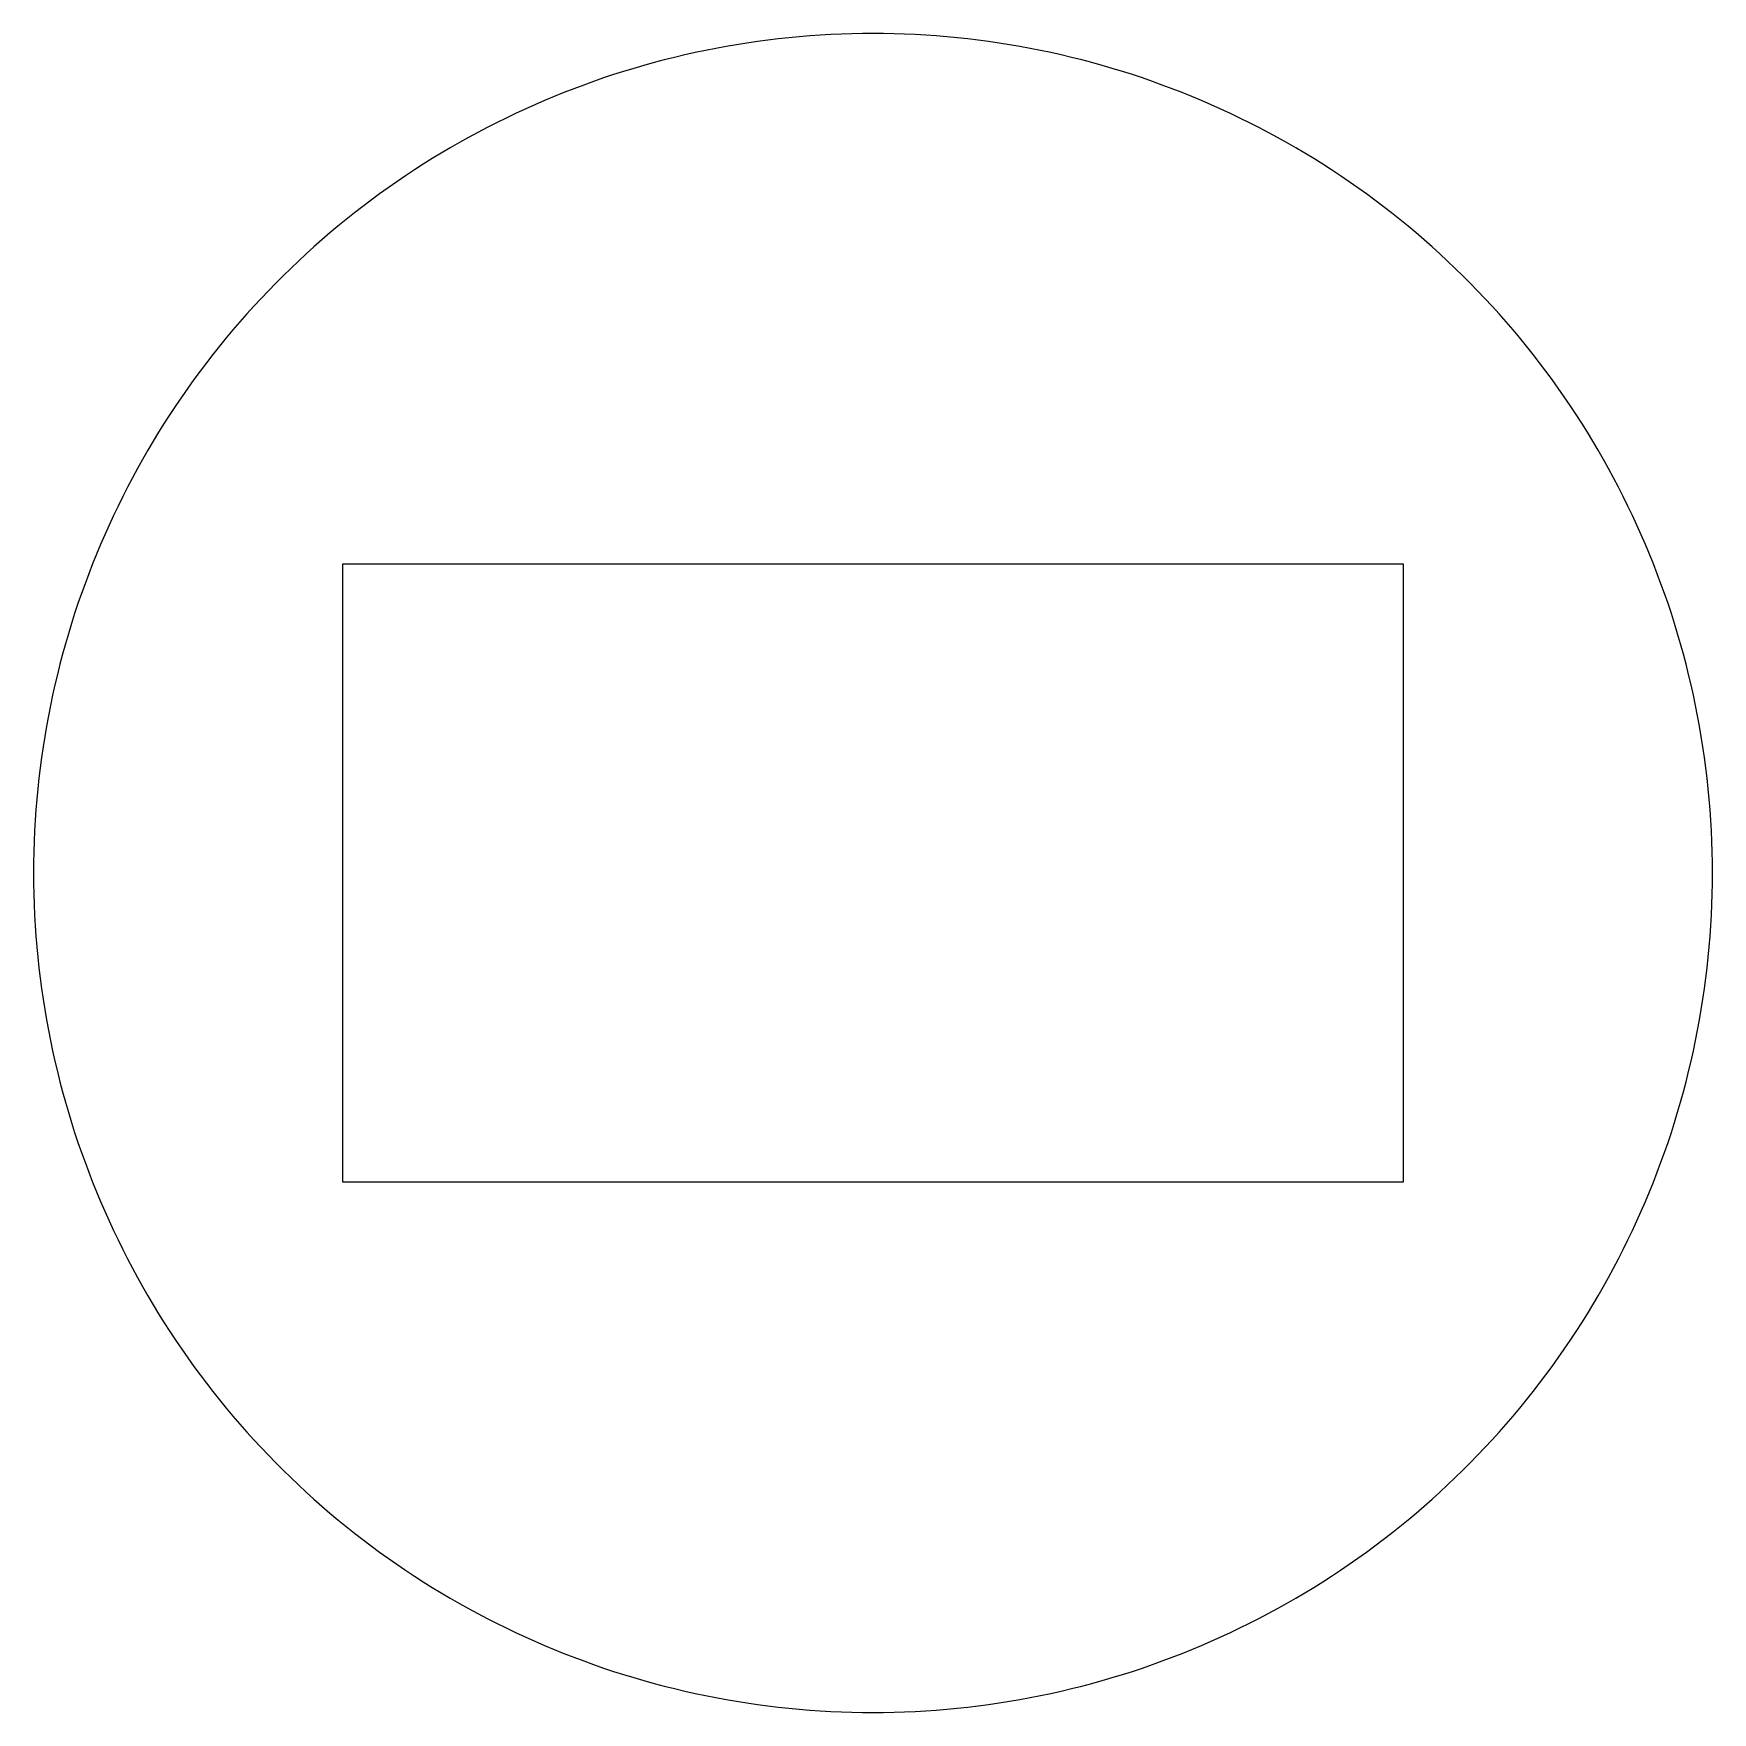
# Model space of a CAD drawing. Header units: metres. Extents: x -47.5 to 47.5, y -47.5 to 47.5.
import ezdxf

# ---------------------------------------------------------------- set-up
doc = ezdxf.new("R2010")
doc.units = ezdxf.units.M

msp = doc.modelspace()

# ---------------------------------------------------------------- linework, layer by layer
for p, q in [((0, 47.5), (-0.59688, 47.4962)), ((0.59688, 47.4962), (0, 47.5)), ((-8.9006, 46.6586), (-9.48622, 46.5431)), ((-8.31358, 46.7668), (-8.9006, 46.6586)), ((-7.72525, 46.8676), (-8.31358, 46.7668)), ((-7.13571, 46.961), (-7.72525, 46.8676)), ((-6.54503, 47.0469), (-7.13571, 46.961)), ((-5.95332, 47.1254), (-6.54503, 47.0469)), ((-5.36067, 47.1965), (-5.95332, 47.1254)), ((-4.76718, 47.2602), (-5.36067, 47.1965)), ((-4.17293, 47.3163), (-4.76718, 47.2602)), ((-3.57802, 47.365), (-4.17293, 47.3163)), ((-2.98254, 47.4063), (-3.57802, 47.365)), ((-2.3866, 47.44), (-2.98254, 47.4063)), ((-1.79028, 47.4662), (-2.3866, 47.44)), ((-1.19366, 47.485), (-1.79028, 47.4662)), ((-0.59688, 47.4962), (-1.19366, 47.485)), ((1.19366, 47.485), (0.59688, 47.4962)), ((1.79028, 47.4662), (1.19366, 47.485)), ((2.3866, 47.44), (1.79028, 47.4662)), ((2.98254, 47.4063), (2.3866, 47.44)), ((3.57802, 47.365), (2.98254, 47.4063)), ((4.17293, 47.3163), (3.57802, 47.365)), ((4.76718, 47.2602), (4.17293, 47.3163)), ((5.36067, 47.1965), (4.76718, 47.2602)), ((5.95332, 47.1254), (5.36067, 47.1965)), ((6.54503, 47.0469), (5.95332, 47.1254)), ((7.13571, 46.961), (6.54503, 47.0469)), ((7.72525, 46.8676), (7.13571, 46.961)), ((8.31358, 46.7668), (7.72525, 46.8676)), ((8.9006, 46.6586), (8.31358, 46.7668)), ((9.48622, 46.5431), (8.9006, 46.6586)), ((-12.9652, 45.6963), (-13.5384, 45.5298)), ((-12.39, 45.8556), (-12.9652, 45.6963)), ((-11.8128, 46.0077), (-12.39, 45.8556)), ((-11.2337, 46.1525), (-11.8128, 46.0077)), ((-10.6528, 46.29), (-11.2337, 46.1525)), ((-10.0703, 46.4202), (-10.6528, 46.29)), ((-9.48622, 46.5431), (-10.0703, 46.4202)), ((10.0703, 46.4202), (9.48622, 46.5431)), ((10.6528, 46.29), (10.0703, 46.4202)), ((11.2337, 46.1525), (10.6528, 46.29)), ((11.8128, 46.0077), (11.2337, 46.1525)), ((12.39, 45.8556), (11.8128, 46.0077)), ((12.9652, 45.6963), (12.39, 45.8556)), ((13.5384, 45.5298), (12.9652, 45.6963)), ((-15.8089, 44.792), (-16.3705, 44.5899)), ((-15.2448, 44.9872), (-15.8089, 44.792)), ((-14.6783, 45.1752), (-15.2448, 44.9872)), ((-14.1095, 45.3561), (-14.6783, 45.1752)), ((-13.5384, 45.5298), (-14.1095, 45.3561)), ((14.1095, 45.3561), (13.5384, 45.5298)), ((14.6783, 45.1752), (14.1095, 45.3561)), ((15.2448, 44.9872), (14.6783, 45.1752)), ((15.8089, 44.792), (15.2448, 44.9872)), ((16.3705, 44.5899), (15.8089, 44.792)), ((-18.5902, 43.711), (-19.138, 43.474)), ((-18.0395, 43.9412), (-18.5902, 43.711)), ((-17.4859, 44.1644), (-18.0395, 43.9412)), ((-16.9296, 44.3806), (-17.4859, 44.1644)), ((-16.3705, 44.5899), (-16.9296, 44.3806)), ((16.9296, 44.3806), (16.3705, 44.5899)), ((17.4859, 44.1644), (16.9296, 44.3806)), ((18.0395, 43.9412), (17.4859, 44.1644)), ((18.5902, 43.711), (18.0395, 43.9412)), ((19.138, 43.474), (18.5902, 43.711)), ((-20.2245, 42.9793), (-20.763, 42.7217)), ((-19.6828, 43.23), (-20.2245, 42.9793)), ((-19.138, 43.474), (-19.6828, 43.23)), ((19.6828, 43.23), (19.138, 43.474)), ((20.2245, 42.9793), (19.6828, 43.23)), ((20.763, 42.7217), (20.2245, 42.9793)), ((-22.3584, 41.9088), (-22.8833, 41.6246)), ((-21.83, 42.1865), (-22.3584, 41.9088)), ((-21.2982, 42.4575), (-21.83, 42.1865)), ((-20.763, 42.7217), (-21.2982, 42.4575)), ((21.2982, 42.4575), (20.763, 42.7217)), ((21.83, 42.1865), (21.2982, 42.4575)), ((22.3584, 41.9088), (21.83, 42.1865)), ((22.8833, 41.6246), (22.3584, 41.9088)), ((-23.9221, 41.0364), (-24.4359, 40.7325)), ((-23.4045, 41.3337), (-23.9221, 41.0364)), ((-22.8833, 41.6246), (-23.4045, 41.3337)), ((23.4045, 41.3337), (22.8833, 41.6246)), ((23.9221, 41.0364), (23.4045, 41.3337)), ((24.4359, 40.7325), (23.9221, 41.0364)), ((-25.4518, 40.1056), (-25.9537, 39.7826)), ((-24.9458, 40.4222), (-25.4518, 40.1056)), ((-24.4359, 40.7325), (-24.9458, 40.4222)), ((24.9458, 40.4222), (24.4359, 40.7325)), ((25.4518, 40.1056), (24.9458, 40.4222)), ((25.9537, 39.7826), (25.4518, 40.1056)), ((-26.9453, 39.1178), (-27.4347, 38.7761)), ((-26.4516, 39.4533), (-26.9453, 39.1178)), ((-25.9537, 39.7826), (-26.4516, 39.4533)), ((26.4516, 39.4533), (25.9537, 39.7826)), ((26.9453, 39.1178), (26.4516, 39.4533)), ((27.4347, 38.7761), (26.9453, 39.1178)), ((-28.4005, 38.0744), (-28.8767, 37.7145)), ((-27.9198, 38.4283), (-28.4005, 38.0744)), ((-27.4347, 38.7761), (-27.9198, 38.4283)), ((27.9198, 38.4283), (27.4347, 38.7761)), ((28.4005, 38.0744), (27.9198, 38.4283)), ((28.8767, 37.7145), (28.4005, 38.0744)), ((-29.3483, 37.3487), (-29.8153, 36.977)), ((-28.8767, 37.7145), (-29.3483, 37.3487)), ((29.3483, 37.3487), (28.8767, 37.7145)), ((29.8153, 36.977), (29.3483, 37.3487)), ((-30.7352, 36.216), (-31.1878, 35.8269)), ((-30.2776, 36.5994), (-30.7352, 36.216)), ((-29.8153, 36.977), (-30.2776, 36.5994)), ((30.2776, 36.5994), (29.8153, 36.977)), ((30.7352, 36.216), (30.2776, 36.5994)), ((31.1878, 35.8269), (30.7352, 36.216)), ((-31.6356, 35.4322), (-32.0783, 35.0319)), ((-31.1878, 35.8269), (-31.6356, 35.4322)), ((31.6356, 35.4322), (31.1878, 35.8269)), ((32.0783, 35.0319), (31.6356, 35.4322)), ((-32.9485, 34.2147), (-33.3759, 33.7979)), ((-32.516, 34.626), (-32.9485, 34.2147)), ((-32.0783, 35.0319), (-32.516, 34.626)), ((32.516, 34.626), (32.0783, 35.0319)), ((32.9485, 34.2147), (32.516, 34.626)), ((33.3759, 33.7979), (32.9485, 34.2147)), ((-33.7979, 33.3759), (-34.2147, 32.9485)), ((-33.3759, 33.7979), (-33.7979, 33.3759)), ((33.7979, 33.3759), (33.3759, 33.7979)), ((34.2147, 32.9485), (33.7979, 33.3759)), ((-34.626, 32.516), (-35.0319, 32.0783)), ((-34.2147, 32.9485), (-34.626, 32.516)), ((34.626, 32.516), (34.2147, 32.9485)), ((35.0319, 32.0783), (34.626, 32.516)), ((-35.4322, 31.6356), (-35.8269, 31.1878)), ((-35.0319, 32.0783), (-35.4322, 31.6356)), ((35.4322, 31.6356), (35.0319, 32.0783)), ((35.8269, 31.1878), (35.4322, 31.6356)), ((-36.216, 30.7352), (-36.5994, 30.2776)), ((-35.8269, 31.1878), (-36.216, 30.7352)), ((36.216, 30.7352), (35.8269, 31.1878)), ((36.5994, 30.2776), (36.216, 30.7352)), ((-36.977, 29.8153), (-37.3487, 29.3483)), ((-36.5994, 30.2776), (-36.977, 29.8153)), ((36.977, 29.8153), (36.5994, 30.2776)), ((37.3487, 29.3483), (36.977, 29.8153)), ((-37.7145, 28.8767), (-38.0744, 28.4005)), ((-37.3487, 29.3483), (-37.7145, 28.8767)), ((37.7145, 28.8767), (37.3487, 29.3483)), ((38.0744, 28.4005), (37.7145, 28.8767)), ((-38.4283, 27.9198), (-38.7761, 27.4347)), ((-38.0744, 28.4005), (-38.4283, 27.9198)), ((38.4283, 27.9198), (38.0744, 28.4005)), ((38.7761, 27.4347), (38.4283, 27.9198)), ((-39.1178, 26.9453), (-39.4533, 26.4516)), ((-38.7761, 27.4347), (-39.1178, 26.9453)), ((39.1178, 26.9453), (38.7761, 27.4347)), ((39.4533, 26.4516), (39.1178, 26.9453)), ((-39.7826, 25.9537), (-40.1056, 25.4518)), ((-39.4533, 26.4516), (-39.7826, 25.9537)), ((39.7826, 25.9537), (39.4533, 26.4516)), ((40.1056, 25.4518), (39.7826, 25.9537)), ((-40.4222, 24.9458), (-40.7325, 24.4359)), ((-40.1056, 25.4518), (-40.4222, 24.9458)), ((40.4222, 24.9458), (40.1056, 25.4518)), ((40.7325, 24.4359), (40.4222, 24.9458)), ((-41.0364, 23.9221), (-41.3337, 23.4045)), ((-40.7325, 24.4359), (-41.0364, 23.9221)), ((41.0364, 23.9221), (40.7325, 24.4359)), ((41.3337, 23.4045), (41.0364, 23.9221)), ((-41.6246, 22.8833), (-41.9088, 22.3584)), ((-41.3337, 23.4045), (-41.6246, 22.8833)), ((41.6246, 22.8833), (41.3337, 23.4045)), ((41.9088, 22.3584), (41.6246, 22.8833)), ((-41.9088, 22.3584), (-42.1865, 21.83)), ((42.1865, 21.83), (41.9088, 22.3584)), ((-42.4575, 21.2982), (-42.7217, 20.763)), ((-42.1865, 21.83), (-42.4575, 21.2982)), ((42.4575, 21.2982), (42.1865, 21.83)), ((42.7217, 20.763), (42.4575, 21.2982)), ((-42.9793, 20.2245), (-43.23, 19.6828)), ((-42.7217, 20.763), (-42.9793, 20.2245)), ((42.9793, 20.2245), (42.7217, 20.763)), ((43.23, 19.6828), (42.9793, 20.2245)), ((-43.474, 19.138), (-43.711, 18.5902)), ((-43.23, 19.6828), (-43.474, 19.138)), ((43.474, 19.138), (43.23, 19.6828)), ((43.711, 18.5902), (43.474, 19.138)), ((-43.711, 18.5902), (-43.9412, 18.0395)), ((43.9412, 18.0395), (43.711, 18.5902)), ((-44.1644, 17.4859), (-44.3806, 16.9296)), ((-43.9412, 18.0395), (-44.1644, 17.4859)), ((-30, -17.5), (-30, 17.5)), ((-30, 17.5), (30, 17.5)), ((30, 17.5), (30, -17.5)), ((44.1644, 17.4859), (43.9412, 18.0395)), ((44.3806, 16.9296), (44.1644, 17.4859)), ((-44.5899, 16.3705), (-44.792, 15.8089)), ((-44.3806, 16.9296), (-44.5899, 16.3705)), ((44.5899, 16.3705), (44.3806, 16.9296)), ((44.792, 15.8089), (44.5899, 16.3705)), ((-44.9872, 15.2448), (-45.1752, 14.6783)), ((-44.792, 15.8089), (-44.9872, 15.2448)), ((44.9872, 15.2448), (44.792, 15.8089)), ((45.1752, 14.6783), (44.9872, 15.2448)), ((-45.1752, 14.6783), (-45.3561, 14.1095)), ((45.3561, 14.1095), (45.1752, 14.6783)), ((-45.5298, 13.5384), (-45.6963, 12.9652)), ((-45.3561, 14.1095), (-45.5298, 13.5384)), ((45.5298, 13.5384), (45.3561, 14.1095)), ((45.6963, 12.9652), (45.5298, 13.5384)), ((-45.8556, 12.39), (-46.0077, 11.8128)), ((-45.6963, 12.9652), (-45.8556, 12.39)), ((45.8556, 12.39), (45.6963, 12.9652)), ((46.0077, 11.8128), (45.8556, 12.39)), ((-46.0077, 11.8128), (-46.1525, 11.2337)), ((46.1525, 11.2337), (46.0077, 11.8128)), ((-46.29, 10.6528), (-46.4202, 10.0703)), ((-46.1525, 11.2337), (-46.29, 10.6528)), ((46.29, 10.6528), (46.1525, 11.2337)), ((46.4202, 10.0703), (46.29, 10.6528)), ((-46.4202, 10.0703), (-46.5431, 9.48622)), ((46.5431, 9.48622), (46.4202, 10.0703)), ((-46.6586, 8.9006), (-46.7668, 8.31358)), ((-46.5431, 9.48622), (-46.6586, 8.9006)), ((46.6586, 8.9006), (46.5431, 9.48622)), ((46.7668, 8.31358), (46.6586, 8.9006)), ((-46.8676, 7.72525), (-46.961, 7.13571)), ((-46.7668, 8.31358), (-46.8676, 7.72525)), ((46.8676, 7.72525), (46.7668, 8.31358)), ((46.961, 7.13571), (46.8676, 7.72525)), ((-46.961, 7.13571), (-47.0469, 6.54503)), ((47.0469, 6.54503), (46.961, 7.13571)), ((-47.1254, 5.95332), (-47.1965, 5.36067)), ((-47.0469, 6.54503), (-47.1254, 5.95332)), ((47.1254, 5.95332), (47.0469, 6.54503)), ((47.1965, 5.36067), (47.1254, 5.95332)), ((-47.2602, 4.76718), (-47.3163, 4.17293)), ((-47.1965, 5.36067), (-47.2602, 4.76718)), ((47.2602, 4.76718), (47.1965, 5.36067)), ((47.3163, 4.17293), (47.2602, 4.76718)), ((-47.3163, 4.17293), (-47.365, 3.57802)), ((47.365, 3.57802), (47.3163, 4.17293)), ((-47.4063, 2.98254), (-47.44, 2.3866)), ((-47.365, 3.57802), (-47.4063, 2.98254)), ((47.4063, 2.98254), (47.365, 3.57802)), ((47.44, 2.3866), (47.4063, 2.98254)), ((-47.44, 2.3866), (-47.4662, 1.79028)), ((47.4662, 1.79028), (47.44, 2.3866)), ((-47.485, 1.19366), (-47.4962, 0.59688)), ((-47.4662, 1.79028), (-47.485, 1.19366)), ((47.485, 1.19366), (47.4662, 1.79028)), ((47.4962, 0.59688), (47.485, 1.19366)), ((-47.4962, 0.59688), (-47.5, 0)), ((-47.5, 0), (-47.4962, -0.59688)), ((47.5, 0), (47.4962, 0.59688)), ((47.4962, -0.59688), (47.5, 0)), ((-47.4962, -0.59688), (-47.485, -1.19366)), ((47.485, -1.19366), (47.4962, -0.59688)), ((-47.485, -1.19366), (-47.4662, -1.79028)), ((-47.4662, -1.79028), (-47.44, -2.3866)), ((47.44, -2.3866), (47.4662, -1.79028)), ((47.4662, -1.79028), (47.485, -1.19366)), ((-47.44, -2.3866), (-47.4063, -2.98254)), ((47.4063, -2.98254), (47.44, -2.3866)), ((-47.4063, -2.98254), (-47.365, -3.57802)), ((-47.365, -3.57802), (-47.3163, -4.17293)), ((47.3163, -4.17293), (47.365, -3.57802)), ((47.365, -3.57802), (47.4063, -2.98254)), ((-47.3163, -4.17293), (-47.2602, -4.76718)), ((47.2602, -4.76718), (47.3163, -4.17293)), ((-47.2602, -4.76718), (-47.1965, -5.36067)), ((-47.1965, -5.36067), (-47.1254, -5.95332)), ((47.1254, -5.95332), (47.1965, -5.36067)), ((47.1965, -5.36067), (47.2602, -4.76718)), ((-47.1254, -5.95332), (-47.0469, -6.54503)), ((-47.0469, -6.54503), (-46.961, -7.13571)), ((46.961, -7.13571), (47.0469, -6.54503)), ((47.0469, -6.54503), (47.1254, -5.95332)), ((-46.961, -7.13571), (-46.8676, -7.72525)), ((46.8676, -7.72525), (46.961, -7.13571)), ((-46.8676, -7.72525), (-46.7668, -8.31358)), ((-46.7668, -8.31358), (-46.6586, -8.9006)), ((46.6586, -8.9006), (46.7668, -8.31358)), ((46.7668, -8.31358), (46.8676, -7.72525)), ((-46.6586, -8.9006), (-46.5431, -9.48622)), ((-46.5431, -9.48622), (-46.4202, -10.0703)), ((46.4202, -10.0703), (46.5431, -9.48622)), ((46.5431, -9.48622), (46.6586, -8.9006)), ((-46.4202, -10.0703), (-46.29, -10.6528)), ((46.29, -10.6528), (46.4202, -10.0703)), ((-46.29, -10.6528), (-46.1525, -11.2337)), ((-46.1525, -11.2337), (-46.0077, -11.8128)), ((46.0077, -11.8128), (46.1525, -11.2337)), ((46.1525, -11.2337), (46.29, -10.6528)), ((-46.0077, -11.8128), (-45.8556, -12.39)), ((45.8556, -12.39), (46.0077, -11.8128)), ((-45.8556, -12.39), (-45.6963, -12.9652)), ((-45.6963, -12.9652), (-45.5298, -13.5384)), ((45.5298, -13.5384), (45.6963, -12.9652)), ((45.6963, -12.9652), (45.8556, -12.39)), ((-45.5298, -13.5384), (-45.3561, -14.1095)), ((-45.3561, -14.1095), (-45.1752, -14.6783)), ((45.1752, -14.6783), (45.3561, -14.1095)), ((45.3561, -14.1095), (45.5298, -13.5384)), ((-45.1752, -14.6783), (-44.9872, -15.2448)), ((44.9872, -15.2448), (45.1752, -14.6783)), ((-44.9872, -15.2448), (-44.792, -15.8089)), ((-44.792, -15.8089), (-44.5899, -16.3705)), ((44.5899, -16.3705), (44.792, -15.8089)), ((44.792, -15.8089), (44.9872, -15.2448)), ((-44.5899, -16.3705), (-44.3806, -16.9296)), ((-44.3806, -16.9296), (-44.1644, -17.4859)), ((44.1644, -17.4859), (44.3806, -16.9296)), ((44.3806, -16.9296), (44.5899, -16.3705)), ((-44.1644, -17.4859), (-43.9412, -18.0395)), ((-43.9412, -18.0395), (-43.711, -18.5902)), ((30, -17.5), (-30, -17.5)), ((43.711, -18.5902), (43.9412, -18.0395)), ((43.9412, -18.0395), (44.1644, -17.4859)), ((-43.711, -18.5902), (-43.474, -19.138)), ((43.474, -19.138), (43.711, -18.5902)), ((-43.474, -19.138), (-43.23, -19.6828)), ((-43.23, -19.6828), (-42.9793, -20.2245)), ((42.9793, -20.2245), (43.23, -19.6828)), ((43.23, -19.6828), (43.474, -19.138)), ((-42.9793, -20.2245), (-42.7217, -20.763)), ((-42.7217, -20.763), (-42.4575, -21.2982)), ((42.4575, -21.2982), (42.7217, -20.763)), ((42.7217, -20.763), (42.9793, -20.2245)), ((-42.4575, -21.2982), (-42.1865, -21.83)), ((-42.1865, -21.83), (-41.9088, -22.3584)), ((41.9088, -22.3584), (42.1865, -21.83)), ((42.1865, -21.83), (42.4575, -21.2982)), ((-41.9088, -22.3584), (-41.6246, -22.8833)), ((41.6246, -22.8833), (41.9088, -22.3584)), ((-41.6246, -22.8833), (-41.3337, -23.4045)), ((-41.3337, -23.4045), (-41.0364, -23.9221)), ((41.0364, -23.9221), (41.3337, -23.4045)), ((41.3337, -23.4045), (41.6246, -22.8833)), ((-41.0364, -23.9221), (-40.7325, -24.4359)), ((-40.7325, -24.4359), (-40.4222, -24.9458)), ((40.4222, -24.9458), (40.7325, -24.4359)), ((40.7325, -24.4359), (41.0364, -23.9221)), ((-40.4222, -24.9458), (-40.1056, -25.4518)), ((-40.1056, -25.4518), (-39.7826, -25.9537)), ((39.7826, -25.9537), (40.1056, -25.4518)), ((40.1056, -25.4518), (40.4222, -24.9458)), ((-39.7826, -25.9537), (-39.4533, -26.4516)), ((-39.4533, -26.4516), (-39.1178, -26.9453)), ((39.1178, -26.9453), (39.4533, -26.4516)), ((39.4533, -26.4516), (39.7826, -25.9537)), ((-39.1178, -26.9453), (-38.7761, -27.4347)), ((-38.7761, -27.4347), (-38.4283, -27.9198)), ((38.4283, -27.9198), (38.7761, -27.4347)), ((38.7761, -27.4347), (39.1178, -26.9453)), ((-38.4283, -27.9198), (-38.0744, -28.4005)), ((-38.0744, -28.4005), (-37.7145, -28.8767)), ((37.7145, -28.8767), (38.0744, -28.4005)), ((38.0744, -28.4005), (38.4283, -27.9198)), ((-37.7145, -28.8767), (-37.3487, -29.3483)), ((-37.3487, -29.3483), (-36.977, -29.8153)), ((36.977, -29.8153), (37.3487, -29.3483)), ((37.3487, -29.3483), (37.7145, -28.8767)), ((-36.977, -29.8153), (-36.5994, -30.2776)), ((-36.5994, -30.2776), (-36.216, -30.7352)), ((36.216, -30.7352), (36.5994, -30.2776)), ((36.5994, -30.2776), (36.977, -29.8153)), ((-36.216, -30.7352), (-35.8269, -31.1878)), ((-35.8269, -31.1878), (-35.4322, -31.6356)), ((35.4322, -31.6356), (35.8269, -31.1878)), ((35.8269, -31.1878), (36.216, -30.7352)), ((-35.4322, -31.6356), (-35.0319, -32.0783)), ((-35.0319, -32.0783), (-34.626, -32.516)), ((34.626, -32.516), (35.0319, -32.0783)), ((35.0319, -32.0783), (35.4322, -31.6356)), ((-34.626, -32.516), (-34.2147, -32.9485)), ((-34.2147, -32.9485), (-33.7979, -33.3759)), ((33.7979, -33.3759), (34.2147, -32.9485)), ((34.2147, -32.9485), (34.626, -32.516)), ((-33.7979, -33.3759), (-33.3759, -33.7979)), ((-33.3759, -33.7979), (-32.9485, -34.2147)), ((32.9485, -34.2147), (33.3759, -33.7979)), ((33.3759, -33.7979), (33.7979, -33.3759)), ((-32.9485, -34.2147), (-32.516, -34.626)), ((-32.516, -34.626), (-32.0783, -35.0319)), ((-32.0783, -35.0319), (-31.6356, -35.4322)), ((31.6356, -35.4322), (32.0783, -35.0319)), ((32.0783, -35.0319), (32.516, -34.626)), ((32.516, -34.626), (32.9485, -34.2147)), ((-31.6356, -35.4322), (-31.1878, -35.8269)), ((-31.1878, -35.8269), (-30.7352, -36.216)), ((30.7352, -36.216), (31.1878, -35.8269)), ((31.1878, -35.8269), (31.6356, -35.4322)), ((-30.7352, -36.216), (-30.2776, -36.5994)), ((-30.2776, -36.5994), (-29.8153, -36.977)), ((-29.8153, -36.977), (-29.3483, -37.3487)), ((29.3483, -37.3487), (29.8153, -36.977)), ((29.8153, -36.977), (30.2776, -36.5994)), ((30.2776, -36.5994), (30.7352, -36.216)), ((-29.3483, -37.3487), (-28.8767, -37.7145)), ((-28.8767, -37.7145), (-28.4005, -38.0744)), ((28.4005, -38.0744), (28.8767, -37.7145)), ((28.8767, -37.7145), (29.3483, -37.3487)), ((-28.4005, -38.0744), (-27.9198, -38.4283)), ((-27.9198, -38.4283), (-27.4347, -38.7761)), ((-27.4347, -38.7761), (-26.9453, -39.1178)), ((26.9453, -39.1178), (27.4347, -38.7761)), ((27.4347, -38.7761), (27.9198, -38.4283)), ((27.9198, -38.4283), (28.4005, -38.0744)), ((-26.9453, -39.1178), (-26.4516, -39.4533)), ((-26.4516, -39.4533), (-25.9537, -39.7826)), ((-25.9537, -39.7826), (-25.4518, -40.1056)), ((25.4518, -40.1056), (25.9537, -39.7826)), ((25.9537, -39.7826), (26.4516, -39.4533)), ((26.4516, -39.4533), (26.9453, -39.1178)), ((-25.4518, -40.1056), (-24.9458, -40.4222)), ((-24.9458, -40.4222), (-24.4359, -40.7325)), ((-24.4359, -40.7325), (-23.9221, -41.0364)), ((23.9221, -41.0364), (24.4359, -40.7325)), ((24.4359, -40.7325), (24.9458, -40.4222)), ((24.9458, -40.4222), (25.4518, -40.1056)), ((-23.9221, -41.0364), (-23.4045, -41.3337)), ((-23.4045, -41.3337), (-22.8833, -41.6246)), ((-22.8833, -41.6246), (-22.3584, -41.9088)), ((22.3584, -41.9088), (22.8833, -41.6246)), ((22.8833, -41.6246), (23.4045, -41.3337)), ((23.4045, -41.3337), (23.9221, -41.0364)), ((-22.3584, -41.9088), (-21.83, -42.1865)), ((-21.83, -42.1865), (-21.2982, -42.4575)), ((-21.2982, -42.4575), (-20.763, -42.7217)), ((-20.763, -42.7217), (-20.2245, -42.9793)), ((20.2245, -42.9793), (20.763, -42.7217)), ((20.763, -42.7217), (21.2982, -42.4575)), ((21.2982, -42.4575), (21.83, -42.1865)), ((21.83, -42.1865), (22.3584, -41.9088)), ((-20.2245, -42.9793), (-19.6828, -43.23)), ((-19.6828, -43.23), (-19.138, -43.474)), ((-19.138, -43.474), (-18.5902, -43.711)), ((18.5902, -43.711), (19.138, -43.474)), ((19.138, -43.474), (19.6828, -43.23)), ((19.6828, -43.23), (20.2245, -42.9793)), ((-18.5902, -43.711), (-18.0395, -43.9412)), ((-18.0395, -43.9412), (-17.4859, -44.1644)), ((-17.4859, -44.1644), (-16.9296, -44.3806)), ((-16.9296, -44.3806), (-16.3705, -44.5899)), ((-16.3705, -44.5899), (-15.8089, -44.792)), ((15.8089, -44.792), (16.3705, -44.5899)), ((16.3705, -44.5899), (16.9296, -44.3806)), ((16.9296, -44.3806), (17.4859, -44.1644)), ((17.4859, -44.1644), (18.0395, -43.9412)), ((18.0395, -43.9412), (18.5902, -43.711)), ((-15.8089, -44.792), (-15.2448, -44.9872)), ((-15.2448, -44.9872), (-14.6783, -45.1752)), ((-14.6783, -45.1752), (-14.1095, -45.3561)), ((-14.1095, -45.3561), (-13.5384, -45.5298)), ((-13.5384, -45.5298), (-12.9652, -45.6963)), ((12.9652, -45.6963), (13.5384, -45.5298)), ((13.5384, -45.5298), (14.1095, -45.3561)), ((14.1095, -45.3561), (14.6783, -45.1752)), ((14.6783, -45.1752), (15.2448, -44.9872)), ((15.2448, -44.9872), (15.8089, -44.792)), ((-12.9652, -45.6963), (-12.39, -45.8556)), ((-12.39, -45.8556), (-11.8128, -46.0077)), ((-11.8128, -46.0077), (-11.2337, -46.1525)), ((-11.2337, -46.1525), (-10.6528, -46.29)), ((-10.6528, -46.29), (-10.0703, -46.4202)), ((-10.0703, -46.4202), (-9.48622, -46.5431)), ((-9.48622, -46.5431), (-8.9006, -46.6586)), ((8.9006, -46.6586), (9.48622, -46.5431)), ((9.48622, -46.5431), (10.0703, -46.4202)), ((10.0703, -46.4202), (10.6528, -46.29)), ((10.6528, -46.29), (11.2337, -46.1525)), ((11.2337, -46.1525), (11.8128, -46.0077)), ((11.8128, -46.0077), (12.39, -45.8556)), ((12.39, -45.8556), (12.9652, -45.6963)), ((-8.9006, -46.6586), (-8.31358, -46.7668)), ((-8.31358, -46.7668), (-7.72525, -46.8676)), ((-7.72525, -46.8676), (-7.13571, -46.961)), ((-7.13571, -46.961), (-6.54503, -47.0469)), ((-6.54503, -47.0469), (-5.95332, -47.1254)), ((-5.95332, -47.1254), (-5.36067, -47.1965)), ((-5.36067, -47.1965), (-4.76718, -47.2602)), ((-4.76718, -47.2602), (-4.17293, -47.3163)), ((-4.17293, -47.3163), (-3.57802, -47.365)), ((-3.57802, -47.365), (-2.98254, -47.4063)), ((-2.98254, -47.4063), (-2.3866, -47.44)), ((-2.3866, -47.44), (-1.79028, -47.4662)), ((-1.79028, -47.4662), (-1.19366, -47.485)), ((-1.19366, -47.485), (-0.59688, -47.4962)), ((-0.59688, -47.4962), (0, -47.5)), ((0, -47.5), (0.59688, -47.4962)), ((0.59688, -47.4962), (1.19366, -47.485)), ((1.19366, -47.485), (1.79028, -47.4662)), ((1.79028, -47.4662), (2.3866, -47.44)), ((2.3866, -47.44), (2.98254, -47.4063)), ((2.98254, -47.4063), (3.57802, -47.365)), ((3.57802, -47.365), (4.17293, -47.3163)), ((4.17293, -47.3163), (4.76718, -47.2602)), ((4.76718, -47.2602), (5.36067, -47.1965)), ((5.36067, -47.1965), (5.95332, -47.1254)), ((5.95332, -47.1254), (6.54503, -47.0469)), ((6.54503, -47.0469), (7.13571, -46.961)), ((7.13571, -46.961), (7.72525, -46.8676)), ((7.72525, -46.8676), (8.31358, -46.7668)), ((8.31358, -46.7668), (8.9006, -46.6586))]:
    msp.add_line(p, q)

doc.saveas('drawing.dxf')
